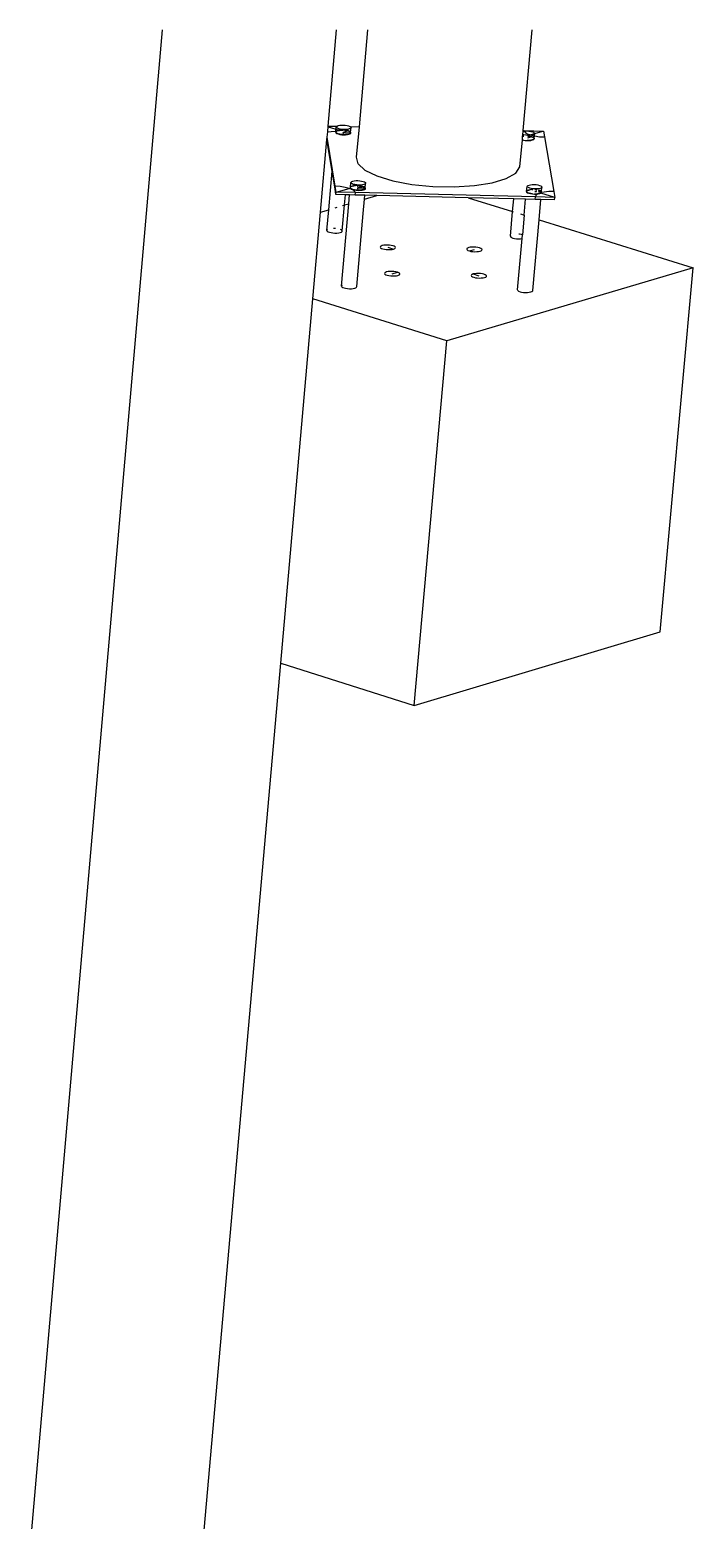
# Model space of a CAD drawing. Header units: inches. Extents: x -1925 to 2772, y -1726 to 1726.
# Drawn here: x 837.1 to 883.4, y 1621.9 to 1726 of the extents above; entities that cross this region are included whole.
import ezdxf

# ---------------------------------------------------------------- set-up
doc = ezdxf.new("R2010")
doc.units = ezdxf.units.IN
doc.header["$MEASUREMENT"] = 0

msp = doc.modelspace()

# ---------------------------------------------------------------- linework, layer by layer
for p, q in [((837.08, 1619.61), (846.35, 1726.03)), ((857.9, 1719.3), (858.49, 1726.03)), ((860.08, 1719.25), (860.68, 1726.03)), ((871.52, 1718.98), (872.15, 1726.03)), ((857.83, 1718.53), (857.87, 1718.9)), ((857.87, 1718.9), (857.9, 1719.3)), ((857.87, 1718.9), (858.12, 1718.91)), ((857.9, 1719.3), (858.51, 1719.29)), ((857.9, 1719.25), (858.67, 1719.01)), ((858.12, 1718.91), (858.43, 1718.94)), ((858.43, 1718.94), (858.45, 1718.94)), ((858.44, 1718.91), (858.43, 1718.87)), ((858.44, 1718.91), (858.43, 1718.87)), ((858.48, 1718.95), (858.44, 1718.91)), ((858.44, 1718.87), (858.45, 1718.92)), ((858.45, 1718.92), (858.44, 1718.91)), ((858.44, 1718.87), (858.45, 1718.91)), ((858.45, 1718.94), (858.47, 1719.23)), ((858.45, 1718.94), (858.51, 1718.96)), ((858.45, 1718.91), (858.5, 1718.95)), ((858.48, 1718.95), (858.45, 1718.92)), ((858.45, 1718.92), (858.45, 1718.94)), ((858.47, 1719.23), (858.49, 1719.27)), ((858.5, 1719.19), (858.47, 1719.23)), ((858.56, 1718.98), (858.48, 1718.95)), ((858.51, 1718.96), (858.48, 1718.95)), ((858.49, 1719.27), (858.51, 1719.29)), ((858.56, 1719.15), (858.5, 1719.19)), ((858.5, 1718.95), (858.53, 1718.96)), ((858.51, 1719.29), (858.53, 1719.3)), ((858.56, 1718.98), (858.51, 1718.96)), ((858.51, 1718.96), (858.53, 1718.96)), ((858.53, 1719.3), (858.61, 1719.33)), ((858.53, 1718.96), (858.7, 1719)), ((858.53, 1718.96), (858.58, 1718.98)), ((858.64, 1719.11), (858.56, 1719.15)), ((858.67, 1719.01), (858.56, 1718.98)), ((858.67, 1719), (858.56, 1718.98)), ((858.58, 1718.98), (858.68, 1719)), ((858.61, 1719.33), (858.71, 1719.36)), ((858.75, 1719.09), (858.64, 1719.11)), ((858.79, 1719.02), (858.67, 1719.01)), ((858.67, 1719.01), (858.67, 1719.01)), ((858.67, 1719.01), (858.69, 1719)), ((858.68, 1719), (858.67, 1719)), ((858.68, 1719), (858.69, 1719)), ((858.69, 1719), (858.72, 1719.01)), ((858.69, 1719), (858.7, 1719)), ((858.7, 1719), (858.72, 1719.01)), ((858.71, 1719.36), (858.83, 1719.37)), ((858.72, 1719.01), (858.88, 1719.07)), ((858.72, 1719.01), (858.8, 1719.01)), ((858.88, 1719.07), (858.75, 1719.09)), ((858.93, 1719.02), (858.79, 1719.02)), ((858.8, 1719.01), (858.93, 1719.02)), ((858.83, 1719.37), (858.96, 1719.37)), ((859.02, 1719.06), (858.88, 1719.07)), ((858.88, 1719.07), (858.88, 1719.07)), ((859.07, 1719.01), (858.93, 1719.02)), ((859.07, 1719.01), (858.93, 1719.02)), ((858.96, 1719.37), (859.1, 1719.36)), ((859.3, 1718.96), (858.96, 1718.86)), ((859.15, 1719.06), (859.02, 1719.06)), ((859.07, 1719.01), (859.19, 1718.99)), ((859.2, 1718.99), (859.07, 1719.01)), ((859.1, 1719.36), (859.22, 1719.34)), ((859.27, 1719.07), (859.15, 1719.06)), ((859.2, 1718.99), (859.19, 1718.99)), ((859.19, 1718.99), (859.3, 1718.96)), ((859.31, 1718.96), (859.2, 1718.99)), ((859.32, 1718.97), (859.2, 1718.99)), ((859.22, 1719.34), (859.33, 1719.32)), ((859.37, 1719.1), (859.27, 1719.07)), ((859.3, 1718.96), (859.39, 1718.93)), ((859.31, 1718.96), (859.3, 1718.96)), ((859.32, 1718.97), (859.31, 1718.96)), ((859.32, 1718.96), (859.31, 1718.96)), ((859.41, 1718.93), (859.32, 1718.97)), ((859.41, 1718.93), (859.32, 1718.96)), ((859.33, 1719.32), (859.42, 1719.28)), ((859.45, 1719.13), (859.37, 1719.1)), ((859.39, 1718.93), (859.45, 1718.89)), ((859.47, 1718.88), (859.41, 1718.93)), ((859.47, 1718.89), (859.41, 1718.93)), ((859.42, 1719.28), (859.45, 1719.27)), ((859.45, 1719.27), (860.08, 1719.25)), ((859.45, 1719.27), (859.48, 1719.24)), ((859.49, 1719.16), (859.45, 1719.13)), ((859.45, 1718.89), (859.47, 1718.85)), ((859.47, 1718.87), (859.5, 1719.2)), ((859.49, 1718.85), (859.47, 1718.89)), ((859.48, 1719.24), (859.5, 1719.2)), ((859.5, 1719.2), (859.49, 1719.16)), ((859.89, 1717.12), (860.08, 1719.25)), ((871.49, 1718.69), (871.51, 1718.94)), ((871.51, 1718.94), (871.52, 1718.98)), ((871.51, 1718.94), (871.52, 1718.95)), ((871.52, 1718.98), (871.58, 1718.98)), ((871.52, 1718.95), (871.6, 1718.95)), ((871.58, 1718.98), (872.93, 1718.95)), ((871.58, 1718.98), (871.6, 1718.95)), ((871.6, 1718.95), (871.64, 1718.96)), ((871.6, 1718.95), (871.65, 1718.87)), ((871.64, 1718.96), (871.78, 1718.96)), ((871.78, 1718.96), (871.91, 1718.95)), ((871.83, 1718.64), (872.9, 1718.95)), ((871.91, 1718.95), (872.04, 1718.93)), ((872.04, 1718.93), (872.15, 1718.91)), ((872.15, 1718.91), (872.24, 1718.87)), ((872.93, 1718.95), (873, 1718.54)), ((857.37, 1713.29), (857.82, 1718.36)), ((857.82, 1718.36), (857.83, 1718.53)), ((858.19, 1716.14), (857.82, 1718.36)), ((858.4, 1715.1), (857.83, 1718.53)), ((858.43, 1718.87), (858.45, 1718.83)), ((858.47, 1718.83), (858.44, 1718.87)), ((858.45, 1718.83), (858.51, 1718.79)), ((858.53, 1718.79), (858.47, 1718.83)), ((858.51, 1718.79), (858.6, 1718.75)), ((858.61, 1718.76), (858.53, 1718.79)), ((858.6, 1718.75), (858.72, 1718.72)), ((858.72, 1718.73), (858.61, 1718.76)), ((858.85, 1718.71), (858.72, 1718.73)), ((858.72, 1718.72), (858.85, 1718.7)), ((858.98, 1718.7), (858.85, 1718.71)), ((858.85, 1718.7), (858.99, 1718.69)), ((858.98, 1718.7), (858.96, 1718.86)), ((858.96, 1718.86), (859.47, 1718.84)), ((859.12, 1718.71), (858.98, 1718.7)), ((858.99, 1718.69), (858.98, 1718.7)), ((858.98, 1718.7), (859.12, 1718.7)), ((859.24, 1718.72), (859.12, 1718.71)), ((859.12, 1718.7), (859.25, 1718.71)), ((859.34, 1718.74), (859.24, 1718.72)), ((859.25, 1718.71), (859.35, 1718.74)), ((859.42, 1718.77), (859.34, 1718.74)), ((859.35, 1718.74), (859.43, 1718.77)), ((859.46, 1718.81), (859.42, 1718.77)), ((859.43, 1718.77), (859.48, 1718.81)), ((859.47, 1718.84), (859.46, 1718.81)), ((859.47, 1718.87), (859.47, 1718.88)), ((859.49, 1718.85), (859.47, 1718.87)), ((859.47, 1718.85), (859.47, 1718.87)), ((859.47, 1718.85), (859.47, 1718.84)), ((859.47, 1718.84), (859.49, 1718.84)), ((859.48, 1718.81), (859.49, 1718.84)), ((859.49, 1718.84), (859.49, 1718.85)), ((859.49, 1718.84), (859.49, 1718.85)), ((859.49, 1718.85), (859.49, 1718.85)), ((859.49, 1718.84), (859.49, 1718.84)), ((871.29, 1716.45), (871.46, 1718.34)), ((871.46, 1718.34), (871.48, 1718.59)), ((871.54, 1718.32), (871.46, 1718.34)), ((871.48, 1718.6), (871.49, 1718.69)), ((871.56, 1718.6), (871.48, 1718.6)), ((871.48, 1718.59), (871.48, 1718.6)), ((871.48, 1718.59), (871.49, 1718.59)), ((871.57, 1718.68), (871.49, 1718.69)), ((871.49, 1718.59), (871.56, 1718.6)), ((871.54, 1718.32), (871.66, 1718.3)), ((871.7, 1718.66), (871.57, 1718.68)), ((871.65, 1718.87), (871.8, 1718.77)), ((871.66, 1718.3), (871.8, 1718.29)), ((871.83, 1718.65), (871.7, 1718.66)), ((871.8, 1718.77), (872.03, 1718.68)), ((871.93, 1718.3), (871.8, 1718.29)), ((871.8, 1718.29), (871.94, 1718.29)), ((872.12, 1718.55), (871.81, 1718.46)), ((871.96, 1718.65), (871.83, 1718.65)), ((871.88, 1718.6), (871.83, 1718.61)), ((871.83, 1718.6), (871.88, 1718.6)), ((871.88, 1718.6), (872.01, 1718.58)), ((872.01, 1718.58), (871.88, 1718.6)), ((872.05, 1718.31), (871.93, 1718.3)), ((871.94, 1718.29), (872.06, 1718.3)), ((872.08, 1718.66), (871.96, 1718.65)), ((872.01, 1718.58), (872.12, 1718.55)), ((872.13, 1718.55), (872.01, 1718.58)), ((872.03, 1718.68), (872.09, 1718.66)), ((872.15, 1718.33), (872.05, 1718.31)), ((872.06, 1718.3), (872.17, 1718.33)), ((872.09, 1718.66), (872.08, 1718.66)), ((872.19, 1718.69), (872.09, 1718.66)), ((872.09, 1718.66), (872.3, 1718.61)), ((872.12, 1718.55), (872.2, 1718.52)), ((872.13, 1718.55), (872.12, 1718.55)), ((872.22, 1718.52), (872.13, 1718.55)), ((872.23, 1718.36), (872.15, 1718.33)), ((872.17, 1718.33), (872.25, 1718.36)), ((872.26, 1718.72), (872.19, 1718.69)), ((872.2, 1718.52), (872.26, 1718.48)), ((872.28, 1718.48), (872.22, 1718.52)), ((872.28, 1718.4), (872.23, 1718.36)), ((872.24, 1718.87), (872.29, 1718.83)), ((872.25, 1718.36), (872.29, 1718.4)), ((872.31, 1718.75), (872.26, 1718.72)), ((872.26, 1718.48), (872.29, 1718.44)), ((872.29, 1718.46), (872.28, 1718.48)), ((872.29, 1718.44), (872.28, 1718.4)), ((872.29, 1718.83), (872.32, 1718.79)), ((872.29, 1718.46), (872.3, 1718.61)), ((872.3, 1718.44), (872.29, 1718.46)), ((872.29, 1718.44), (872.29, 1718.46)), ((872.29, 1718.4), (872.3, 1718.44)), ((872.3, 1718.61), (872.32, 1718.79)), ((872.3, 1718.61), (872.32, 1718.61)), ((872.32, 1718.79), (872.31, 1718.75)), ((872.32, 1718.61), (872.65, 1718.56)), ((872.65, 1718.56), (873, 1718.54)), ((873, 1718.54), (873.65, 1714.73)), ((859.99, 1716.67), (859.89, 1717.12)), ((857.95, 1713.46), (858.19, 1716.14)), ((858.39, 1714.92), (858.19, 1716.14)), ((859.99, 1716.67), (860.46, 1716.23)), ((860.46, 1716.23), (861.29, 1715.82)), ((861.29, 1715.82), (862.41, 1715.48)), ((870.34, 1715.64), (871, 1716.02)), ((871, 1716.02), (871.29, 1716.45)), ((858.39, 1714.92), (858.4, 1715.1)), ((858.45, 1714.52), (858.39, 1714.92)), ((858.75, 1715.07), (858.4, 1715.1)), ((858.47, 1714.69), (858.4, 1715.1)), ((858.47, 1714.69), (859.37, 1714.95)), ((859.08, 1715.02), (858.75, 1715.07)), ((859.37, 1714.95), (859.08, 1715.02)), ((859.6, 1714.86), (859.37, 1714.95)), ((859.45, 1715.03), (859.44, 1714.99)), ((859.45, 1715.03), (859.44, 1714.99)), ((859.44, 1714.99), (859.47, 1714.95)), ((859.5, 1715.07), (859.45, 1715.03)), ((859.46, 1715.04), (859.45, 1715.03)), ((859.46, 1715.04), (859.49, 1715.35)), ((859.5, 1715.07), (859.46, 1715.04)), ((859.46, 1714.99), (859.46, 1715.04)), ((859.46, 1714.99), (859.47, 1715.03)), ((859.48, 1714.95), (859.46, 1714.99)), ((859.47, 1715.03), (859.52, 1715.07)), ((859.47, 1714.95), (859.53, 1714.9)), ((859.54, 1714.91), (859.48, 1714.95)), ((859.49, 1715.35), (859.5, 1715.39)), ((859.52, 1715.31), (859.49, 1715.35)), ((859.5, 1715.39), (859.55, 1715.42)), ((859.58, 1715.1), (859.5, 1715.07)), ((859.58, 1715.1), (859.5, 1715.07)), ((859.57, 1715.27), (859.52, 1715.31)), ((859.52, 1715.07), (859.59, 1715.1)), ((859.53, 1714.9), (859.62, 1714.87)), ((859.63, 1714.88), (859.54, 1714.91)), ((859.55, 1715.42), (859.62, 1715.45)), ((859.66, 1715.23), (859.57, 1715.27)), ((859.68, 1715.13), (859.58, 1715.1)), ((859.69, 1715.12), (859.58, 1715.1)), ((859.59, 1715.1), (859.69, 1715.12)), ((859.75, 1714.76), (859.6, 1714.86)), ((859.62, 1715.45), (859.73, 1715.48)), ((859.62, 1714.87), (859.73, 1714.84)), ((859.74, 1714.85), (859.63, 1714.88)), ((859.77, 1715.21), (859.66, 1715.23)), ((859.69, 1715.13), (859.68, 1715.13)), ((859.81, 1715.14), (859.69, 1715.13)), ((859.69, 1715.12), (859.69, 1715.12)), ((859.7, 1715.12), (859.69, 1715.12)), ((859.81, 1715.13), (859.7, 1715.12)), ((859.73, 1715.48), (859.85, 1715.49)), ((859.73, 1714.84), (859.86, 1714.82)), ((859.87, 1714.83), (859.74, 1714.85)), ((859.81, 1714.66), (859.75, 1714.76)), ((859.9, 1715.19), (859.77, 1715.21)), ((859.95, 1715.14), (859.81, 1715.13)), ((859.95, 1715.14), (859.81, 1715.14)), ((859.85, 1715.49), (859.98, 1715.49)), ((859.86, 1714.82), (860, 1714.81)), ((860, 1714.82), (859.87, 1714.83)), ((860.03, 1715.18), (859.9, 1715.19)), ((859.95, 1715.14), (859.98, 1714.97)), ((859.95, 1715.14), (860.09, 1715.13)), ((860.09, 1715.13), (859.95, 1715.14)), ((859.98, 1715.49), (860.11, 1715.48)), ((860.32, 1715.08), (859.98, 1714.98)), ((860.49, 1714.96), (859.98, 1714.97)), ((860, 1714.82), (859.98, 1714.97)), ((860.13, 1714.83), (860, 1714.82)), ((860, 1714.81), (860.14, 1714.82)), ((860, 1714.82), (860.14, 1714.82)), ((860.17, 1715.18), (860.03, 1715.18)), ((860.09, 1715.13), (860.21, 1715.11)), ((860.22, 1715.11), (860.09, 1715.13)), ((860.11, 1715.48), (860.24, 1715.46)), ((860.26, 1714.84), (860.13, 1714.83)), ((860.14, 1714.82), (860.27, 1714.83)), ((860.14, 1714.82), (860.27, 1714.83)), ((860.29, 1715.19), (860.17, 1715.18)), ((860.21, 1715.11), (860.32, 1715.08)), ((860.33, 1715.09), (860.22, 1715.11)), ((860.24, 1715.46), (860.35, 1715.44)), ((860.36, 1714.86), (860.26, 1714.84)), ((860.27, 1714.83), (860.37, 1714.86)), ((860.27, 1714.83), (860.37, 1714.85)), ((860.39, 1715.22), (860.29, 1715.19)), ((860.33, 1715.09), (860.32, 1715.08)), ((860.32, 1715.08), (860.41, 1715.05)), ((860.32, 1715.08), (860.32, 1715.08)), ((860.42, 1715.05), (860.33, 1715.09)), ((860.35, 1715.44), (860.44, 1715.4)), ((860.43, 1714.89), (860.36, 1714.86)), ((860.37, 1714.86), (860.45, 1714.89)), ((860.37, 1714.85), (860.45, 1714.88)), ((860.47, 1715.25), (860.39, 1715.22)), ((860.41, 1715.05), (860.47, 1715.01)), ((860.48, 1715.01), (860.42, 1715.05)), ((860.48, 1714.93), (860.43, 1714.89)), ((860.44, 1715.4), (860.5, 1715.36)), ((860.45, 1714.89), (860.5, 1714.93)), ((860.45, 1714.88), (860.5, 1714.92)), ((860.51, 1715.28), (860.47, 1715.25)), ((860.47, 1715.01), (860.49, 1714.97)), ((860.51, 1714.97), (860.48, 1715.01)), ((860.49, 1714.96), (860.48, 1714.93)), ((860.49, 1714.97), (860.52, 1715.32)), ((860.49, 1714.97), (860.49, 1714.96)), ((860.49, 1714.96), (860.51, 1714.96)), ((860.5, 1715.36), (860.52, 1715.32)), ((860.5, 1714.92), (860.51, 1714.96)), ((860.5, 1714.93), (860.51, 1714.96)), ((860.52, 1715.32), (860.51, 1715.28)), ((860.51, 1714.96), (860.51, 1714.97)), ((860.51, 1714.96), (860.51, 1714.96)), ((862.41, 1715.48), (863.74, 1715.23)), ((863.74, 1715.23), (865.21, 1715.08)), ((865.21, 1715.08), (866.7, 1715.05)), ((866.7, 1715.05), (868.11, 1715.14)), ((868.11, 1715.14), (869.35, 1715.34)), ((869.35, 1715.34), (870.34, 1715.64)), ((871.74, 1714.73), (871.76, 1714.68)), ((871.76, 1714.76), (871.75, 1714.72)), ((871.76, 1714.72), (871.8, 1715.07)), ((871.8, 1714.8), (871.76, 1714.76)), ((871.76, 1714.72), (871.78, 1714.76)), ((871.78, 1714.76), (871.82, 1714.8)), ((871.8, 1715.07), (871.81, 1715.12)), ((871.82, 1715.03), (871.8, 1715.07)), ((871.88, 1714.83), (871.8, 1714.8)), ((871.81, 1715.12), (871.85, 1715.15)), ((871.88, 1715), (871.82, 1715.03)), ((871.82, 1714.8), (871.9, 1714.83)), ((871.85, 1715.15), (871.93, 1715.18)), ((871.97, 1714.96), (871.88, 1715)), ((871.99, 1714.85), (871.88, 1714.83)), ((871.9, 1714.83), (872, 1714.85)), ((871.93, 1715.18), (872.03, 1715.2)), ((872.08, 1714.93), (871.97, 1714.96)), ((872.12, 1714.87), (871.99, 1714.85)), ((871.99, 1714.85), (871.99, 1714.85)), ((872.01, 1714.85), (872, 1714.85)), ((872.12, 1714.86), (872.01, 1714.85)), ((872.03, 1715.2), (872.15, 1715.22)), ((872.2, 1714.91), (872.08, 1714.93)), ((872.2, 1714.87), (872.12, 1714.87)), ((872.12, 1714.86), (872.2, 1714.86)), ((872.15, 1715.22), (872.29, 1715.22)), ((872.34, 1714.91), (872.2, 1714.91)), ((872.29, 1715.22), (872.42, 1715.21)), ((872.46, 1714.76), (872.32, 1714.72)), ((872.47, 1714.91), (872.34, 1714.91)), ((872.38, 1714.87), (872.34, 1714.87)), ((872.39, 1714.86), (872.34, 1714.86)), ((872.39, 1714.86), (872.34, 1714.86)), ((872.47, 1714.85), (872.38, 1714.87)), ((872.39, 1714.86), (872.47, 1714.84)), ((872.47, 1714.85), (872.39, 1714.86)), ((872.42, 1715.21), (872.55, 1715.19)), ((872.59, 1714.92), (872.47, 1714.91)), ((872.55, 1715.19), (872.66, 1715.16)), ((872.58, 1714.82), (872.63, 1714.81)), ((872.63, 1714.81), (872.58, 1714.8)), ((872.7, 1714.94), (872.59, 1714.92)), ((872.63, 1714.82), (872.59, 1714.83)), ((872.64, 1714.81), (872.59, 1714.83)), ((872.72, 1714.78), (872.63, 1714.82)), ((872.63, 1714.81), (872.71, 1714.78)), ((872.63, 1714.81), (872.63, 1714.81)), ((872.64, 1714.81), (872.63, 1714.81)), ((872.72, 1714.78), (872.64, 1714.81)), ((872.66, 1715.16), (872.75, 1715.13)), ((872.77, 1714.97), (872.7, 1714.94)), ((872.71, 1714.78), (872.77, 1714.74)), ((872.72, 1714.78), (872.78, 1714.74)), ((872.73, 1714.78), (872.72, 1714.78)), ((872.79, 1714.74), (872.73, 1714.78)), ((872.75, 1715.13), (872.8, 1715.09)), ((872.82, 1715.01), (872.77, 1714.97)), ((872.77, 1714.74), (872.8, 1714.7)), ((872.8, 1714.71), (872.78, 1714.74)), ((872.81, 1714.69), (872.79, 1714.74)), ((872.8, 1715.09), (872.83, 1715.05)), ((872.8, 1714.71), (872.83, 1715.05)), ((872.83, 1715.05), (872.82, 1715.01)), ((873.31, 1714.73), (872.99, 1714.69)), ((873.65, 1714.73), (873.31, 1714.73)), ((873.65, 1714.73), (873.73, 1714.32)), ((858.45, 1714.52), (858.47, 1714.69)), ((859.11, 1714.5), (858.45, 1714.52)), ((859.81, 1714.66), (858.47, 1714.69)), ((858.83, 1708.11), (859.34, 1713.87)), ((858.88, 1711.98), (859.04, 1713.79)), ((858.91, 1713.75), (858.99, 1713.77)), ((859.04, 1713.79), (859.11, 1714.5)), ((859.04, 1713.79), (859.34, 1713.87)), ((859.04, 1713.78), (859.04, 1713.79)), ((859.4, 1714.49), (859.11, 1714.5)), ((859.34, 1713.87), (859.4, 1714.49)), ((859.34, 1713.87), (859.37, 1713.88)), ((859.8, 1714.48), (859.4, 1714.49)), ((859.8, 1714.48), (859.81, 1714.66)), ((860.47, 1714.47), (859.8, 1714.48)), ((872.38, 1714.36), (859.81, 1714.66)), ((860.35, 1713.19), (860.44, 1714.2)), ((860.43, 1714.2), (860.44, 1714.2)), ((860.44, 1714.2), (860.47, 1714.47)), ((860.44, 1714.2), (861.29, 1714.45)), ((861.29, 1714.45), (860.47, 1714.47)), ((867.68, 1714.29), (861.29, 1714.45)), ((867.68, 1714.29), (870.78, 1713.33)), ((870.86, 1714.22), (867.68, 1714.29)), ((870.78, 1713.33), (870.86, 1714.22)), ((871.69, 1714.2), (870.86, 1714.22)), ((871.59, 1713.08), (871.69, 1714.2)), ((872.36, 1714.18), (871.69, 1714.2)), ((871.79, 1714.68), (871.76, 1714.72)), ((871.76, 1714.68), (871.82, 1714.64)), ((871.85, 1714.64), (871.79, 1714.68)), ((871.82, 1714.64), (871.91, 1714.61)), ((871.93, 1714.61), (871.85, 1714.64)), ((871.91, 1714.61), (872.03, 1714.58)), ((872.05, 1714.58), (871.93, 1714.61)), ((872.03, 1714.58), (872.16, 1714.56)), ((872.17, 1714.56), (872.05, 1714.58)), ((872.16, 1714.56), (872.3, 1714.55)), ((872.17, 1714.56), (872.31, 1714.55)), ((872.3, 1714.55), (872.31, 1714.55)), ((872.44, 1714.55), (872.31, 1714.55)), ((872.31, 1714.55), (872.45, 1714.55)), ((872.45, 1714.7), (872.32, 1714.7)), ((872.36, 1714.18), (872.38, 1714.36)), ((872.76, 1714.17), (872.36, 1714.18)), ((872.41, 1714.46), (872.38, 1714.36)), ((873.73, 1714.32), (872.38, 1714.36)), ((872.52, 1714.56), (872.41, 1714.46)), ((872.55, 1714.56), (872.44, 1714.55)), ((872.45, 1714.55), (872.57, 1714.56)), ((872.55, 1714.56), (872.52, 1714.56)), ((872.55, 1714.56), (872.56, 1714.57)), ((872.72, 1714.63), (872.56, 1714.57)), ((872.67, 1714.59), (872.56, 1714.57)), ((872.79, 1714.69), (872.57, 1714.7)), ((872.57, 1714.56), (872.68, 1714.58)), ((872.63, 1712.75), (872.76, 1714.17)), ((872.74, 1714.62), (872.67, 1714.59)), ((872.68, 1714.58), (872.76, 1714.62)), ((872.77, 1714.65), (872.72, 1714.63)), ((872.75, 1714.63), (872.73, 1714.63)), ((872.74, 1714.62), (872.77, 1714.65)), ((872.74, 1714.62), (872.75, 1714.62)), ((872.75, 1714.62), (872.78, 1714.65)), ((872.75, 1714.63), (872.75, 1714.63)), ((872.76, 1714.62), (872.75, 1714.63)), ((872.76, 1714.62), (872.8, 1714.65)), ((873.73, 1714.32), (872.76, 1714.62)), ((872.76, 1714.62), (872.76, 1714.62)), ((873.71, 1714.15), (872.76, 1714.17)), ((872.79, 1714.66), (872.77, 1714.65)), ((872.78, 1714.65), (872.77, 1714.65)), ((872.99, 1714.69), (872.78, 1714.65)), ((872.78, 1714.65), (872.79, 1714.66)), ((872.79, 1714.66), (872.8, 1714.7)), ((872.8, 1714.7), (872.79, 1714.69)), ((872.79, 1714.69), (872.79, 1714.66)), ((872.8, 1714.7), (872.8, 1714.71)), ((872.8, 1714.7), (872.8, 1714.71)), ((872.8, 1714.65), (872.81, 1714.69)), ((872.81, 1714.69), (872.81, 1714.69)), ((872.81, 1714.69), (872.81, 1714.69)), ((873.71, 1714.15), (873.73, 1714.32)), ((856.83, 1707.23), (857.37, 1713.29)), ((857.37, 1713.29), (857.95, 1713.46)), ((857.82, 1712), (857.95, 1713.46)), ((857.95, 1713.46), (857.98, 1713.47)), ((858.4, 1713.6), (858.54, 1713.64)), ((859.9, 1708.09), (860.35, 1713.19)), ((860.35, 1713.19), (860.35, 1713.2)), ((860.35, 1713.19), (860.35, 1713.19)), ((870.62, 1711.6), (870.78, 1713.33)), ((870.78, 1713.33), (870.81, 1713.32)), ((871.34, 1713.16), (871.59, 1713.08)), ((871.59, 1713.08), (871.47, 1711.7)), ((872.19, 1707.82), (872.63, 1712.75)), ((872.63, 1712.75), (883.38, 1709.4)), ((857.83, 1712.05), (857.82, 1712)), ((857.82, 1712), (857.84, 1711.96)), ((857.85, 1712.06), (857.83, 1712.05)), ((857.84, 1711.96), (857.9, 1711.92)), ((857.9, 1711.92), (857.99, 1711.89)), ((857.99, 1711.89), (858.11, 1711.86)), ((858.11, 1711.86), (858.24, 1711.84)), ((858.24, 1711.84), (858.38, 1711.83)), ((858.33, 1712.15), (858.27, 1712.15)), ((858.41, 1712.15), (858.33, 1712.15)), ((858.38, 1711.83), (858.52, 1711.83)), ((858.52, 1711.83), (858.64, 1711.84)), ((858.64, 1711.84), (858.75, 1711.87)), ((858.75, 1711.87), (858.83, 1711.9)), ((858.8, 1712.06), (858.77, 1712.07)), ((858.84, 1712.03), (858.8, 1712.06)), ((858.83, 1711.9), (858.87, 1711.94)), ((858.87, 1711.94), (858.88, 1711.98)), ((858.88, 1711.98), (858.88, 1711.99)), ((870.63, 1711.64), (870.62, 1711.6)), ((870.66, 1711.66), (870.63, 1711.64)), ((871.27, 1711.74), (871.21, 1711.74)), ((871.4, 1711.72), (871.27, 1711.74)), ((871.47, 1711.7), (871.4, 1711.72)), ((871.44, 1711.44), (871.47, 1711.7)), ((861.55, 1710.88), (861.54, 1710.84)), ((861.54, 1710.84), (861.56, 1710.8)), ((861.6, 1710.92), (861.55, 1710.88)), ((861.56, 1710.8), (861.62, 1710.76)), ((861.68, 1710.95), (861.6, 1710.92)), ((861.62, 1710.76), (861.71, 1710.72)), ((861.78, 1710.98), (861.68, 1710.95)), ((861.71, 1710.72), (861.83, 1710.7)), ((861.91, 1710.99), (861.78, 1710.98)), ((861.83, 1710.7), (861.96, 1710.68)), ((862.04, 1710.99), (861.91, 1710.99)), ((861.96, 1710.68), (862.1, 1710.67)), ((862.18, 1710.98), (862.04, 1710.99)), ((862.07, 1710.83), (862.47, 1710.71)), ((862.1, 1710.67), (862.24, 1710.67)), ((862.31, 1710.96), (862.18, 1710.98)), ((862.24, 1710.67), (862.36, 1710.68)), ((862.43, 1710.93), (862.31, 1710.96)), ((862.36, 1710.68), (862.47, 1710.71)), ((862.52, 1710.9), (862.43, 1710.93)), ((862.47, 1710.71), (862.55, 1710.74)), ((862.58, 1710.86), (862.52, 1710.9)), ((862.55, 1710.74), (862.59, 1710.78)), ((862.6, 1710.82), (862.58, 1710.86)), ((862.59, 1710.78), (862.6, 1710.82)), ((867.59, 1710.74), (867.58, 1710.7)), ((867.58, 1710.7), (867.61, 1710.66)), ((867.64, 1710.78), (867.59, 1710.74)), ((867.61, 1710.66), (867.66, 1710.61)), ((867.72, 1710.81), (867.64, 1710.78)), ((867.66, 1710.61), (867.76, 1710.58)), ((867.82, 1710.83), (867.72, 1710.81)), ((867.76, 1710.58), (868.11, 1710.68)), ((867.76, 1710.58), (867.87, 1710.55)), ((867.95, 1710.84), (867.82, 1710.83)), ((868.09, 1710.85), (867.95, 1710.84)), ((868.22, 1710.84), (868.09, 1710.85)), ((868.36, 1710.82), (868.22, 1710.84)), ((868.47, 1710.79), (868.36, 1710.82)), ((868.4, 1710.54), (868.51, 1710.56)), ((868.56, 1710.75), (868.47, 1710.79)), ((868.51, 1710.56), (868.59, 1710.59)), ((868.62, 1710.71), (868.56, 1710.75)), ((868.59, 1710.59), (868.63, 1710.63)), ((868.65, 1710.67), (868.62, 1710.71)), ((868.63, 1710.63), (868.65, 1710.67)), ((870.62, 1711.6), (870.65, 1711.55)), ((870.65, 1711.55), (870.71, 1711.51)), ((870.71, 1711.51), (870.8, 1711.48)), ((870.8, 1711.48), (870.91, 1711.45)), ((870.91, 1711.45), (871.04, 1711.43)), ((871.04, 1711.43), (871.18, 1711.42)), ((871.12, 1707.85), (871.44, 1711.44)), ((871.18, 1711.42), (871.32, 1711.42)), ((871.32, 1711.42), (871.44, 1711.44)), ((867.87, 1710.55), (868, 1710.53)), ((868, 1710.53), (868.14, 1710.52)), ((868.14, 1710.52), (868.28, 1710.53)), ((868.28, 1710.53), (868.4, 1710.54)), ((861.86, 1709.04), (861.84, 1709)), ((861.84, 1709), (861.87, 1708.96)), ((861.9, 1709.08), (861.86, 1709.04)), ((861.87, 1708.96), (861.93, 1708.92)), ((861.98, 1709.11), (861.9, 1709.08)), ((861.93, 1708.92), (862.02, 1708.88)), ((862.09, 1709.14), (861.98, 1709.11)), ((862.02, 1708.88), (862.13, 1708.86)), ((862.21, 1709.15), (862.09, 1709.14)), ((862.13, 1708.86), (862.27, 1708.84)), ((862.35, 1709.15), (862.21, 1709.15)), ((862.27, 1708.84), (862.41, 1708.83)), ((862.49, 1709.14), (862.35, 1709.15)), ((862.38, 1708.99), (862.74, 1709.1)), ((862.41, 1708.83), (862.54, 1708.83)), ((862.62, 1709.12), (862.49, 1709.14)), ((862.54, 1708.83), (862.67, 1708.84)), ((862.74, 1709.1), (862.62, 1709.12)), ((862.67, 1708.84), (862.77, 1708.87)), ((862.83, 1709.06), (862.74, 1709.1)), ((862.77, 1708.87), (862.85, 1708.9)), ((862.89, 1709.02), (862.83, 1709.06)), ((862.85, 1708.9), (862.9, 1708.94)), ((862.91, 1708.98), (862.89, 1709.02)), ((862.9, 1708.94), (862.91, 1708.98)), ((883.38, 1709.4), (866.18, 1704.3)), ((867.9, 1708.9), (867.89, 1708.86)), ((867.89, 1708.86), (867.92, 1708.82)), ((867.95, 1708.94), (867.9, 1708.9)), ((867.92, 1708.82), (867.98, 1708.78)), ((868.03, 1708.97), (867.95, 1708.94)), ((867.98, 1708.78), (868.07, 1708.74)), ((868.13, 1708.99), (868.03, 1708.97)), ((868.03, 1708.97), (868.42, 1708.85)), ((868.07, 1708.74), (868.18, 1708.71)), ((868.26, 1709.01), (868.13, 1708.99)), ((868.18, 1708.71), (868.31, 1708.69)), ((868.4, 1709.01), (868.26, 1709.01)), ((868.31, 1708.69), (868.45, 1708.68)), ((868.54, 1709), (868.4, 1709.01)), ((868.45, 1708.68), (868.59, 1708.69)), ((868.67, 1708.98), (868.54, 1709)), ((868.59, 1708.69), (868.72, 1708.7)), ((868.78, 1708.95), (868.67, 1708.98)), ((868.72, 1708.7), (868.82, 1708.72)), ((868.87, 1708.92), (868.78, 1708.95)), ((868.82, 1708.72), (868.9, 1708.75)), ((868.93, 1708.87), (868.87, 1708.92)), ((868.9, 1708.75), (868.95, 1708.79)), ((868.96, 1708.83), (868.93, 1708.87)), ((868.95, 1708.79), (868.96, 1708.83)), ((881.07, 1683.97), (883.38, 1709.4)), ((858.84, 1708.15), (858.83, 1708.11)), ((858.83, 1708.11), (858.86, 1708.07)), ((858.87, 1708.17), (858.84, 1708.15)), ((858.86, 1708.07), (858.92, 1708.03)), ((858.92, 1708.03), (859.01, 1707.99)), ((859.01, 1707.99), (859.12, 1707.97)), ((859.12, 1707.97), (859.25, 1707.95)), ((859.25, 1707.95), (859.39, 1707.94)), ((859.39, 1707.94), (859.53, 1707.94)), ((859.53, 1707.94), (859.66, 1707.95)), ((859.66, 1707.95), (859.76, 1707.98)), ((859.76, 1707.98), (859.84, 1708.01)), ((859.84, 1708.01), (859.89, 1708.05)), ((859.9, 1708.09), (859.89, 1708.1)), ((859.89, 1708.05), (859.9, 1708.09)), ((871.14, 1707.81), (871.12, 1707.85)), ((871.14, 1707.81), (871.2, 1707.77)), ((871.2, 1707.77), (871.3, 1707.73)), ((871.3, 1707.73), (871.41, 1707.7)), ((871.41, 1707.7), (871.54, 1707.68)), ((871.54, 1707.68), (871.68, 1707.67)), ((871.68, 1707.67), (871.82, 1707.68)), ((871.82, 1707.68), (871.94, 1707.69)), ((871.94, 1707.69), (872.05, 1707.71)), ((872.05, 1707.71), (872.13, 1707.74)), ((872.13, 1707.74), (872.18, 1707.78)), ((872.18, 1707.78), (872.19, 1707.82)), ((854.59, 1681.77), (856.83, 1707.23)), ((866.18, 1704.3), (856.83, 1707.23)), ((863.9, 1678.82), (866.18, 1704.3)), ((863.9, 1678.82), (881.07, 1683.97)), ((849.07, 1619.31), (854.59, 1681.77)), ((854.59, 1681.77), (863.9, 1678.82))]:
    msp.add_line(p, q)

doc.saveas('drawing.dxf')
